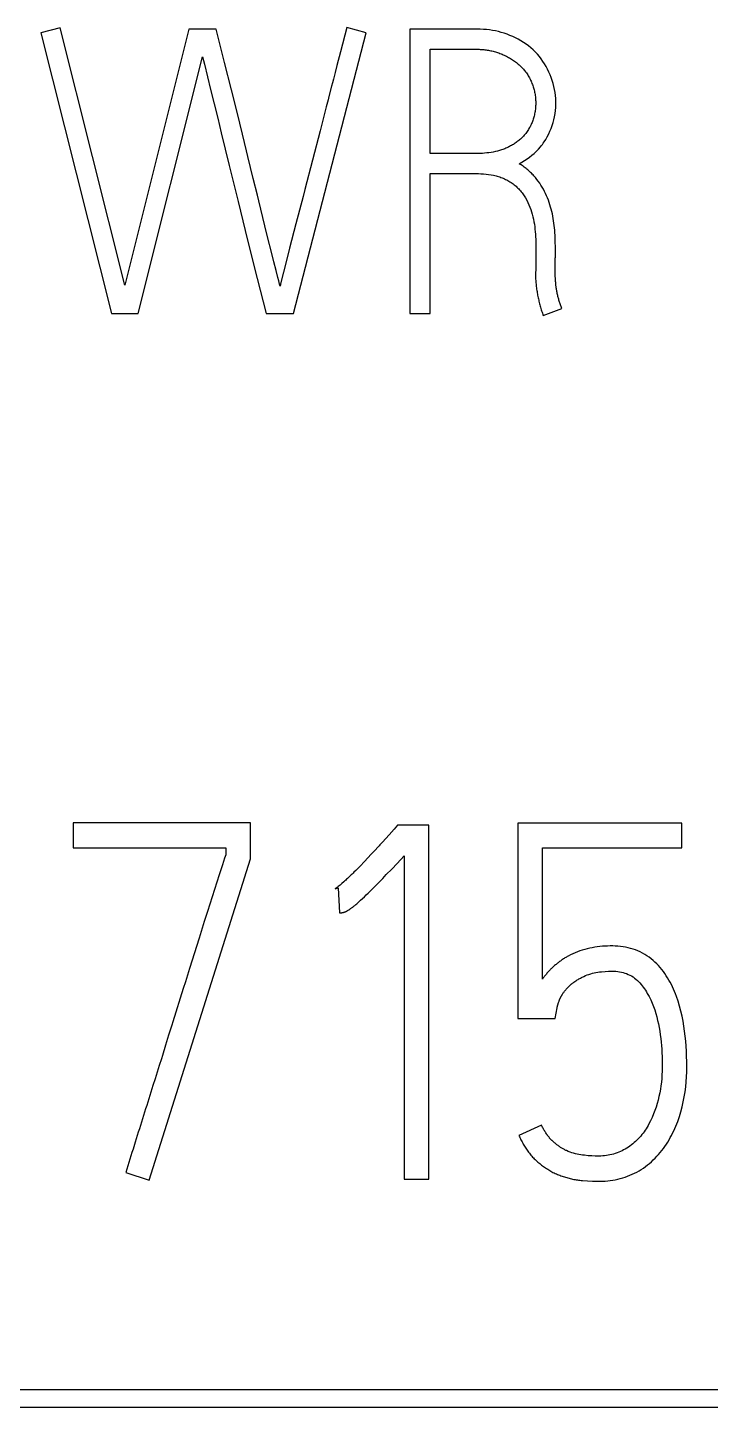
# Model space of a CAD drawing. Header units: millimetres. Extents: x 6750 to 121550, y -28210 to 66060.
# Drawn here: x 34111.3 to 34137.2, y 57548.6 to 57600.9 of the extents above; entities that cross this region are included whole.
import ezdxf

# ---------------------------------------------------------------- set-up
doc = ezdxf.new("R2010")
doc.units = ezdxf.units.MM
doc.layers.add('10000_FRONT', color=7, linetype='Continuous')
doc.layers.add('10500_FRONT_LABELING', color=7, linetype='Continuous')
doc.layers.add('DN.1. NET LIEN MANH', color=7, linetype='Continuous', lineweight=40)

# ---------------------------------------------------------------- blocks, each defined once
blk = doc.blocks.new('A$C0C6D7916')
at = {"layer": '10000_FRONT', "linetype": 'Continuous'}
for p, q in [((-7, 46.3), (-42, 46.3)), ((-7, 46.2258), (-42, 46.2258))]:
    blk.add_line(p, q, dxfattribs=at)
at = {"layer": '10500_FRONT_LABELING', "linetype": 'Continuous'}
for p, q in [((-22.4828, 52.0452), (-22.5645, 52.0251)), ((-22.2097, 50.9598), (-22.4828, 52.0452)), ((-21.9403, 52.04), (-22.2097, 50.9598)), ((-21.8254, 52.04), (-21.9403, 52.04)), ((-21.7897, 51.9001), (-21.8254, 52.04)), ((-21.2743, 52.0467), (-21.3007, 51.945)), ((-21.1929, 52.0251), (-21.2743, 52.0467)), ((-21.0079, 52.0403), (-21.0079, 50.84)), ((-22.5645, 52.0251), (-22.2664, 50.84)), ((-21.4992, 50.84), (-21.1929, 52.0251)), ((-22.1533, 50.84), (-21.8821, 51.9236)), ((-21.3007, 51.945), (-21.3157, 51.8868)), ((-20.9229, 51.5157), (-20.9229, 51.9553)), ((-20.9229, 51.9553), (-20.7314, 51.9553)), ((-21.7603, 51.7834), (-21.7897, 51.9001)), ((-21.3157, 51.8868), (-21.3232, 51.8577)), ((-21.3232, 51.8577), (-21.3306, 51.8287)), ((-21.8485, 51.7861), (-21.8182, 51.664)), ((-21.737, 51.69), (-21.7603, 51.7834)), ((-21.714, 51.5965), (-21.737, 51.69)), ((-21.3606, 51.7124), (-21.3869, 51.6106)), ((-21.3531, 51.7414), (-21.3606, 51.7124)), ((-21.8182, 51.664), (-21.8032, 51.603)), ((-21.8032, 51.603), (-21.7695, 51.4655)), ((-20.7205, 51.5157), (-20.9229, 51.5157)), ((-21.7695, 51.4655), (-21.7324, 51.3128)), ((-21.6513, 51.3393), (-21.6685, 51.4094)), ((-20.9229, 50.84), (-20.9229, 51.4307)), ((-21.7324, 51.3128), (-21.7024, 51.1906)), ((-21.6456, 51.3159), (-21.6513, 51.3393)), ((-21.6283, 51.2458), (-21.6456, 51.3159)), ((-21.4586, 51.3345), (-21.4887, 51.2182)), ((-21.611, 51.1757), (-21.6283, 51.2458)), ((-21.7024, 51.1906), (-21.6642, 51.0381)), ((-21.5877, 51.0823), (-21.611, 51.1757)), ((-21.4887, 51.2182), (-21.5152, 51.1165)), ((-21.5152, 51.1165), (-21.5302, 51.0584)), ((-21.5302, 51.0584), (-21.5412, 51.0147)), ((-21.6642, 51.0381), (-21.6138, 50.84)), ((-21.5646, 50.9925), (-21.572, 51.0213)), ((-21.5412, 51.0147), (-21.5521, 50.971)), ((-20.4769, 51.0265), (-20.4785, 51.0113)), ((-21.5521, 50.971), (-21.5556, 50.9564)), ((-20.3908, 50.9529), (-20.3916, 50.9604)), ((-20.3904, 50.9491), (-20.3908, 50.9529)), ((-22.2664, 50.84), (-22.1533, 50.84)), ((-21.6138, 50.84), (-21.4992, 50.84)), ((-21.0079, 50.84), (-20.9229, 50.84)), ((-20.4452, 50.8318), (-20.3669, 50.8616)), ((-22.4288, 48.6923), (-22.4288, 48.586)), ((-21.6807, 48.6923), (-22.4288, 48.6923)), ((-21.6807, 48.5403), (-21.6807, 48.6923)), ((-21.0738, 48.6652), (-21.0952, 48.6417)), ((-21.0594, 48.682), (-21.0738, 48.6652)), ((-20.9285, 48.682), (-21.0594, 48.682)), ((-20.9285, 47.1881), (-20.9285, 48.682)), ((-20.5525, 48.69), (-20.5525, 47.8663)), ((-19.8607, 48.69), (-20.5525, 48.69)), ((-19.8607, 48.586), (-19.8607, 48.69)), ((-21.0952, 48.6417), (-21.1238, 48.6104)), ((-22.4288, 48.586), (-21.7846, 48.586)), ((-21.7846, 48.586), (-21.7846, 48.557)), ((-21.1705, 48.5597), (-21.185, 48.5442)), ((-21.1597, 48.5713), (-21.1705, 48.5597)), ((-21.1381, 48.5947), (-21.1597, 48.5713)), ((-21.0621, 48.5209), (-21.0323, 48.5528)), ((-21.0323, 48.5528), (-21.0323, 47.1881)), ((-20.4486, 48.0328), (-20.4486, 48.586)), ((-20.4486, 48.586), (-19.8607, 48.586)), ((-22.1069, 47.1839), (-21.6807, 48.5403)), ((-21.229, 48.4983), (-21.2364, 48.4907)), ((-21.218, 48.5097), (-21.229, 48.4983)), ((-21.1996, 48.5288), (-21.218, 48.5097)), ((-21.185, 48.5442), (-21.1996, 48.5288)), ((-21.1072, 48.4732), (-21.0846, 48.497)), ((-21.0846, 48.497), (-21.0621, 48.5209)), ((-21.8125, 48.4728), (-21.8615, 48.3177)), ((-21.1528, 48.4262), (-21.1375, 48.4418)), ((-21.1375, 48.4418), (-21.1223, 48.4575)), ((-21.1223, 48.4575), (-21.1072, 48.4732)), ((-21.3234, 48.4134), (-21.3109, 48.4176)), ((-21.3109, 48.4176), (-21.3044, 48.3117)), ((-21.246, 48.339), (-21.2431, 48.3413)), ((-21.2431, 48.3413), (-21.2401, 48.3437)), ((-21.8972, 48.2049), (-21.9368, 48.0778)), ((-21.9368, 48.0778), (-21.9546, 48.0214)), ((-20.3946, 47.8663), (-20.3862, 47.912)), ((-20.3814, 47.9318), (-20.3805, 47.9344)), ((-20.3805, 47.9344), (-20.3797, 47.937)), ((-20.3797, 47.937), (-20.3788, 47.9395)), ((-20.3788, 47.9395), (-20.3779, 47.9421)), ((-22.0078, 47.8521), (-22.0122, 47.838)), ((-20.5525, 47.8663), (-20.3946, 47.8663)), ((-22.0298, 47.7815), (-22.0386, 47.7533)), ((-20.4528, 47.4171), (-20.5483, 47.3733)), ((-22.2066, 47.2171), (-22.1069, 47.1839)), ((-21.0323, 47.1881), (-20.9285, 47.1881))]:
    blk.add_line(p, q, dxfattribs=at)
for points in [[(-20.547, 51.4725), (-20.5356, 51.4787), (-20.5245, 51.4853), (-20.5137, 51.4924), (-20.5032, 51.4999), (-20.493, 51.5079), (-20.4832, 51.5162), (-20.4739, 51.525), (-20.465, 51.5343), (-20.4566, 51.5439), (-20.4526, 51.5489), (-20.4487, 51.554), (-20.445, 51.5591), (-20.4414, 51.5644), (-20.4346, 51.5752), (-20.4282, 51.5864), (-20.4224, 51.5978), (-20.417, 51.6094), (-20.4122, 51.6213), (-20.4078, 51.6334), (-20.404, 51.6458), (-20.4007, 51.6582), (-20.3979, 51.6709), (-20.3957, 51.6836), (-20.394, 51.6964), (-20.3928, 51.7093), (-20.3923, 51.7222), (-20.3923, 51.7351), (-20.3928, 51.7479), (-20.3939, 51.7607), (-20.3955, 51.7735), (-20.3977, 51.7862), (-20.4003, 51.7987), (-20.4035, 51.8112), (-20.4072, 51.8235), (-20.4114, 51.8356), (-20.416, 51.8476), (-20.4212, 51.8593), (-20.4268, 51.8709), (-20.4329, 51.8821), (-20.4394, 51.8932), (-20.4464, 51.9039), (-20.4538, 51.9143), (-20.4617, 51.9244), (-20.4699, 51.9342), (-20.4786, 51.9436), (-20.4877, 51.9526), (-20.4973, 51.9611), (-20.5072, 51.9692), (-20.5176, 51.9769), (-20.5282, 51.9841), (-20.5392, 51.9909), (-20.5504, 51.9973), (-20.5619, 52.0033), (-20.5736, 52.0088), (-20.5856, 52.0139), (-20.5976, 52.0186), (-20.6098, 52.0228), (-20.6222, 52.0265), (-20.6346, 52.0297), (-20.6471, 52.0325), (-20.6598, 52.0348), (-20.6725, 52.0366), (-20.6852, 52.0381), (-20.698, 52.0392), (-20.7109, 52.0399), (-20.7238, 52.0402), (-20.7496, 52.0404), (-20.7754, 52.0404), (-21.0079, 52.0403)], [(-21.8821, 51.9236), (-21.8785, 51.9083), (-21.8748, 51.893), (-21.8485, 51.7861)], [(-20.7314, 51.9553), (-20.7264, 51.9552), (-20.7214, 51.9551), (-20.7163, 51.955), (-20.7113, 51.9547), (-20.7063, 51.9544), (-20.7013, 51.954), (-20.6964, 51.9536), (-20.6914, 51.953), (-20.6865, 51.9524), (-20.6815, 51.9517), (-20.6766, 51.9509), (-20.6717, 51.95), (-20.6668, 51.9491), (-20.6619, 51.948), (-20.657, 51.9469), (-20.6522, 51.9457), (-20.6473, 51.9443), (-20.6425, 51.9429), (-20.6377, 51.9414), (-20.6329, 51.9398), (-20.6281, 51.938), (-20.6234, 51.9362), (-20.6188, 51.9343), (-20.6142, 51.9323), (-20.6096, 51.9302), (-20.6051, 51.9281), (-20.6006, 51.9259), (-20.5962, 51.9236), (-20.5918, 51.9212), (-20.5874, 51.9187), (-20.5831, 51.9161), (-20.5789, 51.9135), (-20.5746, 51.9108), (-20.5705, 51.9079), (-20.5664, 51.905), (-20.5623, 51.902), (-20.5583, 51.8989), (-20.5544, 51.8957), (-20.5505, 51.8924), (-20.5468, 51.8891), (-20.5431, 51.8857), (-20.5395, 51.8822), (-20.536, 51.8786), (-20.5325, 51.875), (-20.5292, 51.8713), (-20.5259, 51.8675), (-20.5227, 51.8636), (-20.5196, 51.8596), (-20.5166, 51.8556), (-20.5137, 51.8514), (-20.511, 51.8472), (-20.5083, 51.8429), (-20.5057, 51.8385), (-20.5033, 51.8341), (-20.5009, 51.8296), (-20.4987, 51.8251), (-20.4966, 51.8205), (-20.4946, 51.8158), (-20.4928, 51.8111)], [(-21.3306, 51.8287), (-21.3344, 51.8141), (-21.3381, 51.7996)], [(-20.4928, 51.8111), (-20.4911, 51.8066), (-20.4894, 51.802), (-20.4879, 51.7974), (-20.4864, 51.7928), (-20.4851, 51.7882), (-20.4838, 51.7835), (-20.4827, 51.7789), (-20.4817, 51.7742), (-20.4807, 51.7695), (-20.4799, 51.7647), (-20.4792, 51.76), (-20.4785, 51.7552), (-20.478, 51.7504), (-20.4776, 51.7456), (-20.4773, 51.7407), (-20.4771, 51.7359), (-20.477, 51.731), (-20.477, 51.7262), (-20.4771, 51.7213), (-20.4773, 51.7165), (-20.4776, 51.7117), (-20.478, 51.7069), (-20.4785, 51.7021), (-20.4791, 51.6973), (-20.4798, 51.6926), (-20.4806, 51.6879), (-20.4815, 51.6831), (-20.4826, 51.6784), (-20.4837, 51.6737), (-20.4849, 51.669), (-20.4863, 51.6644), (-20.4877, 51.6597), (-20.4893, 51.6551), (-20.4909, 51.6506), (-20.4927, 51.6461), (-20.4945, 51.6416), (-20.4965, 51.6372), (-20.4986, 51.6329), (-20.5008, 51.6287), (-20.5031, 51.6245), (-20.5055, 51.6203), (-20.508, 51.6162), (-20.5106, 51.6122), (-20.5133, 51.6083), (-20.5161, 51.6043), (-20.5191, 51.6005), (-20.5221, 51.5967), (-20.5252, 51.593), (-20.5285, 51.5893), (-20.5318, 51.5857), (-20.5352, 51.5822)], [(-21.3381, 51.7996), (-21.3494, 51.756), (-21.3531, 51.7414)], [(-21.6685, 51.4094), (-21.6912, 51.503), (-21.6969, 51.5263), (-21.714, 51.5965)], [(-21.3869, 51.6106), (-21.451, 51.3636), (-21.4586, 51.3345)], [(-20.5352, 51.5822), (-20.5385, 51.579), (-20.5419, 51.5759), (-20.5454, 51.5728), (-20.5489, 51.5699), (-20.5525, 51.567), (-20.5561, 51.5642), (-20.5598, 51.5616), (-20.5636, 51.559), (-20.5674, 51.5564), (-20.5712, 51.554), (-20.5751, 51.5516), (-20.579, 51.5494), (-20.583, 51.5472), (-20.5871, 51.5451), (-20.5911, 51.5431), (-20.5953, 51.5411), (-20.5994, 51.5392), (-20.6036, 51.5374), (-20.6078, 51.5357), (-20.6121, 51.5341), (-20.6164, 51.5325), (-20.6207, 51.531), (-20.6295, 51.5283), (-20.6383, 51.5258), (-20.6473, 51.5236), (-20.6563, 51.5217), (-20.6654, 51.5201), (-20.6745, 51.5188), (-20.6837, 51.5177), (-20.6929, 51.5168), (-20.7021, 51.5162), (-20.7113, 51.5159), (-20.7205, 51.5157)], [(-20.3937, 51.0814), (-20.3938, 51.1014), (-20.394, 51.1215), (-20.3944, 51.1415), (-20.3947, 51.1515), (-20.3951, 51.1615), (-20.3957, 51.1715), (-20.3963, 51.1815), (-20.3971, 51.1915), (-20.398, 51.2014), (-20.399, 51.2113), (-20.4002, 51.2213), (-20.4016, 51.2311), (-20.4031, 51.241), (-20.4049, 51.2508), (-20.4069, 51.2606), (-20.409, 51.2704), (-20.4114, 51.2801), (-20.4141, 51.2898), (-20.4169, 51.2995), (-20.4201, 51.3091), (-20.4235, 51.3186), (-20.4272, 51.328), (-20.4311, 51.3373), (-20.4353, 51.3465), (-20.4398, 51.3555), (-20.4445, 51.3644), (-20.4496, 51.3731), (-20.4548, 51.3817), (-20.4604, 51.3901), (-20.4662, 51.3983), (-20.4722, 51.4062), (-20.4753, 51.4101), (-20.4785, 51.414), (-20.4818, 51.4178), (-20.4851, 51.4215), (-20.4885, 51.4252), (-20.492, 51.4289), (-20.4955, 51.4324), (-20.4991, 51.4359), (-20.5027, 51.4393), (-20.5064, 51.4427), (-20.5102, 51.446), (-20.514, 51.4492), (-20.5179, 51.4524), (-20.5219, 51.4555), (-20.5259, 51.4585), (-20.53, 51.4615), (-20.5342, 51.4643), (-20.5384, 51.4671), (-20.5427, 51.4698), (-20.547, 51.4725)], [(-20.9229, 51.4307), (-20.7294, 51.4307), (-20.7187, 51.4305), (-20.708, 51.4302), (-20.6973, 51.4296), (-20.6866, 51.4287), (-20.676, 51.4275), (-20.6654, 51.4259), (-20.6549, 51.4238), (-20.6497, 51.4226), (-20.6445, 51.4213), (-20.6393, 51.4198), (-20.6342, 51.4183), (-20.6291, 51.4166), (-20.624, 51.4148), (-20.619, 51.4129), (-20.6141, 51.4108), (-20.6092, 51.4087), (-20.6044, 51.4064), (-20.5996, 51.404), (-20.595, 51.4015), (-20.5903, 51.3988), (-20.5858, 51.3961), (-20.5813, 51.3932), (-20.5769, 51.3902), (-20.5725, 51.3871), (-20.5683, 51.3839), (-20.5641, 51.3806), (-20.56, 51.3771), (-20.5561, 51.3736), (-20.5522, 51.3699), (-20.5485, 51.3661), (-20.5448, 51.3622), (-20.5413, 51.3583), (-20.5379, 51.3542), (-20.5347, 51.3501), (-20.5315, 51.3458), (-20.5284, 51.3415), (-20.5255, 51.3371), (-20.5226, 51.3327), (-20.5198, 51.3281), (-20.5147, 51.3189), (-20.5099, 51.3093), (-20.5054, 51.2996), (-20.5014, 51.2897), (-20.4978, 51.2796), (-20.4944, 51.2693), (-20.4915, 51.259), (-20.4888, 51.2485), (-20.4865, 51.238), (-20.4845, 51.2275), (-20.4828, 51.217), (-20.4813, 51.2065), (-20.4801, 51.1959), (-20.4791, 51.1854), (-20.4783, 51.1748), (-20.4776, 51.1643), (-20.4771, 51.1537), (-20.4765, 51.1326), (-20.4763, 51.1114), (-20.4764, 51.0902)], [(-21.572, 51.0213), (-21.5818, 51.059), (-21.5877, 51.0823)], [(-20.4764, 51.0902), (-20.4768, 51.0477), (-20.4769, 51.0265)], [(-20.3952, 51.0209), (-20.3952, 51.0549), (-20.3952, 51.0587), (-20.3951, 51.0625), (-20.3949, 51.0663), (-20.3947, 51.0701), (-20.3944, 51.0738), (-20.3941, 51.0776), (-20.3937, 51.0814)], [(-21.5556, 50.9564), (-21.5573, 50.9637), (-21.5591, 50.9709), (-21.5609, 50.9781), (-21.5646, 50.9925)], [(-20.4785, 51.0113), (-20.4784, 51.0061), (-20.4783, 51.0008), (-20.4781, 50.9956), (-20.4779, 50.9903), (-20.4776, 50.9851), (-20.4772, 50.9799), (-20.4768, 50.9747), (-20.4763, 50.9694), (-20.4758, 50.9642), (-20.4752, 50.959), (-20.4746, 50.9538), (-20.4739, 50.9486), (-20.4732, 50.9434), (-20.4724, 50.9382), (-20.4716, 50.9331), (-20.4708, 50.9279), (-20.4699, 50.9227), (-20.469, 50.9176), (-20.468, 50.9124), (-20.4669, 50.9073), (-20.4658, 50.9022), (-20.4646, 50.897), (-20.4634, 50.8919), (-20.4621, 50.8869), (-20.4608, 50.8818), (-20.4595, 50.8767), (-20.458, 50.8717), (-20.4566, 50.8667), (-20.4551, 50.8616), (-20.4535, 50.8566), (-20.452, 50.8516), (-20.4503, 50.8467), (-20.4487, 50.8417), (-20.447, 50.8367), (-20.4452, 50.8318)], [(-20.3916, 50.9604), (-20.3923, 50.968), (-20.3927, 50.9717), (-20.393, 50.9755), (-20.3933, 50.9793), (-20.3936, 50.983), (-20.3939, 50.9868), (-20.3941, 50.9906), (-20.3944, 50.9944), (-20.3946, 50.9982), (-20.3948, 51.0019), (-20.3949, 51.0057), (-20.395, 51.0095), (-20.3951, 51.0133), (-20.3952, 51.0171), (-20.3952, 51.0209)], [(-20.3669, 50.8616), (-20.3684, 50.8655), (-20.3699, 50.8694), (-20.3713, 50.8732), (-20.3727, 50.8771), (-20.374, 50.881), (-20.3754, 50.8849), (-20.3766, 50.8889), (-20.3779, 50.8928), (-20.3791, 50.8967), (-20.3802, 50.9007), (-20.3814, 50.9047), (-20.3824, 50.9087), (-20.3835, 50.9127), (-20.3844, 50.9167), (-20.3854, 50.9207), (-20.3863, 50.9247), (-20.3871, 50.9288), (-20.3879, 50.9328), (-20.3886, 50.9369), (-20.3892, 50.9409), (-20.3898, 50.945), (-20.3904, 50.9491)], [(-21.1238, 48.6104), (-21.1345, 48.5986), (-21.1381, 48.5947)], [(-21.7846, 48.557), (-21.7896, 48.5431), (-21.7943, 48.5291), (-21.7989, 48.515), (-21.8125, 48.4728)], [(-21.2364, 48.4907), (-21.2439, 48.4832), (-21.2477, 48.4795), (-21.2515, 48.4758), (-21.2553, 48.4721), (-21.2591, 48.4684), (-21.2629, 48.4648), (-21.2668, 48.4611), (-21.2706, 48.4575), (-21.2745, 48.454), (-21.2785, 48.4504), (-21.2824, 48.4469), (-21.2864, 48.4434)], [(-21.2864, 48.4434), (-21.2943, 48.4364), (-21.2983, 48.4329), (-21.3024, 48.4295), (-21.3064, 48.4261), (-21.3105, 48.4228), (-21.3147, 48.4195), (-21.3189, 48.4163), (-21.3212, 48.4148), (-21.3234, 48.4134)], [(-21.2401, 48.3437), (-21.2359, 48.3472), (-21.2318, 48.3507), (-21.2236, 48.3579), (-21.2155, 48.3653), (-21.2074, 48.3727), (-21.1995, 48.3802), (-21.1916, 48.3878), (-21.1838, 48.3954), (-21.176, 48.403), (-21.1682, 48.4107), (-21.1528, 48.4262)], [(-21.8615, 48.3177), (-21.8749, 48.2754), (-21.8972, 48.2049)], [(-21.3044, 48.3117), (-21.3039, 48.3117), (-21.3034, 48.3117), (-21.3029, 48.3117), (-21.3024, 48.3117), (-21.3019, 48.3117), (-21.3014, 48.3118), (-21.3009, 48.3118), (-21.3004, 48.3119), (-21.2999, 48.3119), (-21.2994, 48.312), (-21.2989, 48.312), (-21.2984, 48.3121), (-21.2974, 48.3122), (-21.2964, 48.3124), (-21.2954, 48.3125), (-21.2944, 48.3127), (-21.2934, 48.3129), (-21.2924, 48.3131), (-21.2914, 48.3134), (-21.2905, 48.3136), (-21.2895, 48.3138), (-21.2885, 48.3141), (-21.2875, 48.3144), (-21.2866, 48.3146), (-21.2856, 48.3149), (-21.2846, 48.3152), (-21.2837, 48.3155), (-21.2827, 48.3159)], [(-21.2827, 48.3159), (-21.2818, 48.3161), (-21.2809, 48.3165), (-21.28, 48.3168), (-21.2791, 48.3171), (-21.2783, 48.3175), (-21.2774, 48.3179), (-21.2766, 48.3183), (-21.2757, 48.3187), (-21.2749, 48.3192), (-21.274, 48.3196), (-21.2732, 48.3201), (-21.2724, 48.3205), (-21.2708, 48.3215), (-21.2691, 48.3224), (-21.2675, 48.3234), (-21.2659, 48.3245), (-21.2644, 48.3255), (-21.2628, 48.3266), (-21.2612, 48.3276), (-21.2597, 48.3287), (-21.2581, 48.3298), (-21.2566, 48.3309), (-21.2551, 48.3321), (-21.2536, 48.3332), (-21.252, 48.3343), (-21.2505, 48.3355), (-21.249, 48.3366), (-21.246, 48.339)], [(-20.2804, 47.1828), (-20.259, 47.1814), (-20.2376, 47.1803), (-20.2162, 47.1798), (-20.2055, 47.1798), (-20.1948, 47.1801), (-20.1842, 47.1807), (-20.1735, 47.1816), (-20.1629, 47.1828), (-20.1522, 47.1844), (-20.1416, 47.1863), (-20.131, 47.1885), (-20.1205, 47.1911), (-20.1101, 47.194), (-20.0998, 47.1973), (-20.0897, 47.2009), (-20.0797, 47.2048), (-20.0698, 47.2092), (-20.0601, 47.2138), (-20.0506, 47.2188), (-20.0413, 47.2242), (-20.0321, 47.2298), (-20.0231, 47.2357), (-20.0143, 47.242), (-20.0058, 47.2485), (-19.9974, 47.2553), (-19.9892, 47.2624), (-19.9812, 47.2697), (-19.9735, 47.2772), (-19.966, 47.285), (-19.9587, 47.293), (-19.9517, 47.3013), (-19.9449, 47.3097), (-19.9384, 47.3183), (-19.9321, 47.3271), (-19.9261, 47.336), (-19.9203, 47.3451), (-19.9148, 47.3543), (-19.9094, 47.3637), (-19.9043, 47.3732), (-19.8994, 47.3827), (-19.8948, 47.3924), (-19.8903, 47.4022), (-19.8861, 47.4121), (-19.8782, 47.4321), (-19.8711, 47.4524), (-19.8648, 47.473), (-19.8592, 47.4937), (-19.8545, 47.5145), (-19.8504, 47.5355), (-19.8471, 47.5566), (-19.8445, 47.5779), (-19.8425, 47.5992), (-19.8411, 47.6206), (-19.8402, 47.6421), (-19.8399, 47.6636), (-19.84, 47.685), (-19.8404, 47.7065), (-19.8413, 47.728), (-19.8425, 47.7494), (-19.8442, 47.7707), (-19.8462, 47.792), (-19.8488, 47.8133), (-19.8518, 47.8345), (-19.8555, 47.8556), (-19.8597, 47.8767), (-19.8646, 47.8977), (-19.8701, 47.9186), (-19.8764, 47.9394), (-19.8835, 47.9599), (-19.8873, 47.9701), (-19.8914, 47.9801), (-19.8956, 47.9901), (-19.9001, 47.9999), (-19.9049, 48.0096), (-19.9098, 48.0192), (-19.9151, 48.0286), (-19.9205, 48.0379), (-19.9263, 48.047), (-19.9322, 48.0558), (-19.9385, 48.0645), (-19.945, 48.073), (-19.9518, 48.0813), (-19.9589, 48.0893), (-19.9663, 48.097), (-19.9741, 48.1045), (-19.9821, 48.1117), (-19.9905, 48.1186), (-19.9991, 48.1251), (-20.0081, 48.1313), (-20.0173, 48.137), (-20.0267, 48.1424), (-20.0363, 48.1473), (-20.0462, 48.1517), (-20.0563, 48.1557), (-20.0665, 48.1592), (-20.0769, 48.1623), (-20.0874, 48.165), (-20.098, 48.1672), (-20.1087, 48.169), (-20.1195, 48.1704), (-20.1304, 48.1714), (-20.1413, 48.172), (-20.1522, 48.1723), (-20.1631, 48.1723), (-20.174, 48.1721), (-20.1849, 48.1716), (-20.1957, 48.1709), (-20.2065, 48.1699), (-20.2173, 48.1686), (-20.228, 48.1671), (-20.2387, 48.1652), (-20.2493, 48.1631), (-20.2598, 48.1607), (-20.2703, 48.1579), (-20.2806, 48.1549), (-20.2909, 48.1515), (-20.3011, 48.1478), (-20.3111, 48.1438), (-20.3211, 48.1394), (-20.3309, 48.1346), (-20.3406, 48.1295)], [(-20.3406, 48.1295), (-20.3439, 48.1276), (-20.3472, 48.1257), (-20.3505, 48.1237), (-20.3538, 48.1217), (-20.3571, 48.1196), (-20.3603, 48.1175), (-20.3636, 48.1154), (-20.3667, 48.1133), (-20.3699, 48.1111), (-20.3731, 48.1088), (-20.3762, 48.1066), (-20.3793, 48.1043), (-20.3823, 48.1019), (-20.3854, 48.0996), (-20.3884, 48.0972), (-20.3913, 48.0947), (-20.3943, 48.0922), (-20.3972, 48.0897), (-20.4001, 48.0872), (-20.403, 48.0846), (-20.4058, 48.082), (-20.4086, 48.0793), (-20.4113, 48.0766), (-20.4141, 48.0739), (-20.4168, 48.0712), (-20.4194, 48.0684), (-20.4221, 48.0656), (-20.4247, 48.0628), (-20.4272, 48.0599), (-20.4297, 48.057), (-20.4322, 48.0541), (-20.4347, 48.0512), (-20.4371, 48.0482), (-20.4395, 48.0452), (-20.4418, 48.0421), (-20.4441, 48.039), (-20.4464, 48.0359), (-20.4486, 48.0328)], [(-20.274, 48.0442), (-20.2669, 48.0474), (-20.2598, 48.0502), (-20.2525, 48.0527), (-20.2452, 48.055), (-20.2378, 48.057), (-20.2304, 48.0587), (-20.2229, 48.0602), (-20.2153, 48.0615), (-20.2077, 48.0626), (-20.2001, 48.0635), (-20.1848, 48.065), (-20.1694, 48.0659), (-20.1617, 48.0661), (-20.1541, 48.0661), (-20.1464, 48.0659), (-20.1387, 48.0654), (-20.1311, 48.0647), (-20.1235, 48.0636), (-20.1159, 48.0622), (-20.1084, 48.0604), (-20.101, 48.0582), (-20.0937, 48.0557), (-20.0866, 48.0527), (-20.0797, 48.0494), (-20.073, 48.0457), (-20.0665, 48.0417), (-20.0602, 48.0372), (-20.0542, 48.0325), (-20.0484, 48.0273), (-20.043, 48.0219), (-20.0377, 48.0163), (-20.0327, 48.0105), (-20.0278, 48.0045), (-20.0232, 47.9984), (-20.0187, 47.9921), (-20.0144, 47.9857), (-20.0102, 47.9792), (-20.0063, 47.9725), (-19.9988, 47.9591), (-19.9919, 47.9453), (-19.9857, 47.9313), (-19.9801, 47.917), (-19.975, 47.9026), (-19.9704, 47.8879), (-19.9663, 47.8731), (-19.9627, 47.8582), (-19.9595, 47.8432), (-19.9566, 47.828), (-19.9541, 47.8129), (-19.9519, 47.7976), (-19.95, 47.7824), (-19.9483, 47.7671), (-19.9469, 47.7518), (-19.9457, 47.7365), (-19.9448, 47.7211), (-19.9442, 47.7058), (-19.9438, 47.6904), (-19.9436, 47.6751), (-19.9437, 47.6597), (-19.944, 47.6444), (-19.9447, 47.6291), (-19.9457, 47.6137), (-19.9472, 47.5983), (-19.9491, 47.583), (-19.9514, 47.5677), (-19.9541, 47.5525), (-19.9573, 47.5374), (-19.9608, 47.5224), (-19.9649, 47.5075), (-19.9694, 47.4927), (-19.9744, 47.4781), (-19.9798, 47.4636), (-19.9858, 47.4493), (-19.9923, 47.4353), (-19.9994, 47.4215), (-20.0032, 47.4148), (-20.0071, 47.4081), (-20.0112, 47.4016), (-20.0155, 47.3951), (-20.0199, 47.3887), (-20.0245, 47.3825), (-20.0292, 47.3764), (-20.0342, 47.3704), (-20.0393, 47.3646), (-20.0446, 47.3589), (-20.05, 47.3533), (-20.0557, 47.3479), (-20.0615, 47.3427), (-20.0674, 47.3377), (-20.0735, 47.3329), (-20.0798, 47.3283), (-20.0862, 47.3239), (-20.0927, 47.3198), (-20.0993, 47.3158), (-20.1061, 47.3121), (-20.1129, 47.3085), (-20.1199, 47.3053), (-20.127, 47.3022), (-20.1342, 47.2994), (-20.1415, 47.2969), (-20.1488, 47.2946), (-20.1563, 47.2926), (-20.1638, 47.2908), (-20.1714, 47.2893), (-20.1791, 47.2881), (-20.1868, 47.2872), (-20.1946, 47.2866), (-20.2024, 47.2861), (-20.2101, 47.2859), (-20.2256, 47.286), (-20.241, 47.2866), (-20.2563, 47.2877), (-20.2717, 47.2892), (-20.2793, 47.2901), (-20.287, 47.2912), (-20.2947, 47.2925), (-20.3023, 47.294), (-20.3099, 47.2958), (-20.3174, 47.2978), (-20.3249, 47.3001), (-20.3322, 47.3027), (-20.3395, 47.3056), (-20.3467, 47.3089)], [(-20.3447, 47.9943), (-20.3434, 47.9958), (-20.3421, 47.9972), (-20.3407, 47.9986), (-20.3393, 48), (-20.3379, 48.0014), (-20.3365, 48.0028), (-20.335, 48.0042), (-20.3336, 48.0055), (-20.3321, 48.0068), (-20.3306, 48.0081), (-20.3291, 48.0094), (-20.3276, 48.0107), (-20.3261, 48.012), (-20.3245, 48.0132), (-20.323, 48.0144), (-20.3214, 48.0156), (-20.3198, 48.0168), (-20.3182, 48.018), (-20.3166, 48.0192), (-20.315, 48.0203), (-20.3118, 48.0226), (-20.3085, 48.0248), (-20.3051, 48.0269), (-20.3018, 48.029), (-20.2984, 48.0311), (-20.295, 48.0331), (-20.2915, 48.035), (-20.2881, 48.037), (-20.2846, 48.0388), (-20.2811, 48.0407), (-20.2775, 48.0424), (-20.274, 48.0442)], [(-21.9546, 48.0214), (-21.9635, 47.9932), (-22.0078, 47.8521)], [(-20.3779, 47.9421), (-20.3774, 47.9434), (-20.3769, 47.9448), (-20.3764, 47.9461), (-20.3759, 47.9474), (-20.3754, 47.9487), (-20.3748, 47.95), (-20.3742, 47.9513), (-20.3736, 47.9526), (-20.373, 47.9539), (-20.3724, 47.9551), (-20.3718, 47.9564), (-20.3711, 47.9576), (-20.3704, 47.9589), (-20.3697, 47.9601), (-20.3691, 47.9613), (-20.3683, 47.9626), (-20.3676, 47.9638), (-20.3669, 47.965), (-20.3661, 47.9662), (-20.3654, 47.9674), (-20.3638, 47.9697), (-20.3622, 47.9721), (-20.3606, 47.9744), (-20.359, 47.9767), (-20.3573, 47.979), (-20.3556, 47.9812), (-20.3538, 47.9834), (-20.3521, 47.9857), (-20.3503, 47.9878), (-20.3484, 47.99), (-20.3466, 47.9922), (-20.3447, 47.9943)], [(-20.3862, 47.912), (-20.3862, 47.9123), (-20.3862, 47.9127), (-20.3862, 47.913), (-20.3862, 47.9134), (-20.3861, 47.914), (-20.386, 47.9147), (-20.3859, 47.9154), (-20.3858, 47.916), (-20.3856, 47.9167), (-20.3855, 47.9174), (-20.3853, 47.918), (-20.3852, 47.9187), (-20.3849, 47.92), (-20.3845, 47.9214), (-20.3842, 47.9227), (-20.3838, 47.924), (-20.3834, 47.9253), (-20.383, 47.9266), (-20.3826, 47.9279), (-20.3822, 47.9292), (-20.3818, 47.9305), (-20.3814, 47.9318)], [(-22.0122, 47.838), (-22.0254, 47.7956), (-22.0298, 47.7815)], [(-22.0386, 47.7533), (-22.0518, 47.7109), (-22.0562, 47.6968)], [(-22.0562, 47.6968), (-22.0651, 47.6686), (-22.0695, 47.6545)], [(-22.0695, 47.6545), (-22.0783, 47.6262), (-22.0827, 47.6121)], [(-22.096, 47.5698), (-22.1048, 47.5416), (-22.1092, 47.5275)], [(-22.0827, 47.6121), (-22.0915, 47.5839), (-22.096, 47.5698)], [(-22.1092, 47.5275), (-22.1181, 47.4992), (-22.1225, 47.4851)], [(-22.1225, 47.4851), (-22.1313, 47.4569), (-22.1357, 47.4428), (-22.1402, 47.4287)], [(-22.1534, 47.3863), (-22.1623, 47.3581), (-22.1667, 47.344)], [(-22.1402, 47.4287), (-22.149, 47.4005), (-22.1534, 47.3863)], [(-20.4049, 47.3485), (-20.4063, 47.3498), (-20.4077, 47.3511), (-20.4091, 47.3524), (-20.4104, 47.3538), (-20.4118, 47.3551), (-20.4131, 47.3565), (-20.4144, 47.3579), (-20.4157, 47.3593), (-20.417, 47.3607), (-20.4183, 47.3622), (-20.4195, 47.3636), (-20.4208, 47.3651), (-20.422, 47.3665), (-20.4232, 47.368), (-20.4244, 47.3695), (-20.4255, 47.3711), (-20.4267, 47.3726), (-20.4278, 47.3741), (-20.429, 47.3757), (-20.4301, 47.3772), (-20.4312, 47.3788), (-20.4322, 47.3804), (-20.4344, 47.3836), (-20.4364, 47.3868), (-20.4384, 47.39), (-20.4404, 47.3933), (-20.4423, 47.3966), (-20.4442, 47.4), (-20.446, 47.4034), (-20.4478, 47.4068), (-20.4495, 47.4102), (-20.4512, 47.4136), (-20.4528, 47.4171)], [(-22.1667, 47.344), (-22.1756, 47.3158), (-22.18, 47.3017), (-22.1845, 47.2876)], [(-20.5483, 47.3733), (-20.5461, 47.3685), (-20.5439, 47.3639), (-20.5416, 47.3592), (-20.5393, 47.3546), (-20.537, 47.35), (-20.5345, 47.3454), (-20.532, 47.3409), (-20.5295, 47.3364), (-20.5269, 47.332), (-20.5242, 47.3276), (-20.5215, 47.3232), (-20.5187, 47.3189), (-20.5159, 47.3146), (-20.5129, 47.3104), (-20.5099, 47.3062), (-20.5069, 47.302), (-20.5037, 47.2979), (-20.5005, 47.2939), (-20.4972, 47.2899), (-20.4938, 47.2859), (-20.4904, 47.2821), (-20.4868, 47.2782), (-20.4832, 47.2745), (-20.4795, 47.2709), (-20.4757, 47.2673), (-20.4719, 47.2639), (-20.468, 47.2605), (-20.4641, 47.2572), (-20.4601, 47.254), (-20.456, 47.2508), (-20.452, 47.2477), (-20.4478, 47.2446), (-20.4437, 47.2416), (-20.4395, 47.2387), (-20.4352, 47.2358), (-20.4309, 47.233), (-20.4266, 47.2302), (-20.4222, 47.2275), (-20.4178, 47.2249), (-20.4133, 47.2223), (-20.4087, 47.2198), (-20.4042, 47.2174), (-20.3995, 47.215), (-20.3948, 47.2128), (-20.3901, 47.2106), (-20.3854, 47.2086), (-20.3806, 47.2066), (-20.3758, 47.2048), (-20.3709, 47.203), (-20.3661, 47.2013), (-20.3612, 47.1997), (-20.3563, 47.1981), (-20.3514, 47.1966), (-20.3465, 47.1951), (-20.3415, 47.1937), (-20.3365, 47.1924), (-20.3315, 47.1911), (-20.3265, 47.19), (-20.3215, 47.1888), (-20.3164, 47.1878), (-20.3113, 47.1868), (-20.3062, 47.1859), (-20.3011, 47.1851), (-20.2959, 47.1844), (-20.2908, 47.1838), (-20.2856, 47.1832), (-20.2804, 47.1828)], [(-20.3467, 47.3089), (-20.3496, 47.3102), (-20.3525, 47.3116), (-20.3553, 47.3131), (-20.3582, 47.3146), (-20.361, 47.3161), (-20.3638, 47.3177), (-20.3666, 47.3194), (-20.3693, 47.321), (-20.372, 47.3227), (-20.3747, 47.3245), (-20.3774, 47.3263), (-20.38, 47.3281), (-20.3826, 47.33), (-20.3852, 47.3319), (-20.3878, 47.3339), (-20.3903, 47.3359), (-20.3928, 47.3379), (-20.3953, 47.3399), (-20.3977, 47.342), (-20.4001, 47.3442), (-20.4025, 47.3463), (-20.4049, 47.3485)], [(-22.1845, 47.2876), (-22.1933, 47.2594), (-22.1978, 47.2453), (-22.2022, 47.2312), (-22.2066, 47.2171)]]:
    blk.add_lwpolyline(points, dxfattribs=at)

msp = doc.modelspace()

# ---------------------------------------------------------------- block references
at = {"layer": 'DN.1. NET LIEN MANH', "xscale": 8.981300112304329, "yscale": 8.981300112304329, "zscale": 8.981300112304329}
msp.add_blockref('A$C0C6D7916', (34314.458, 57133.431), dxfattribs=at)

doc.saveas('drawing.dxf')
